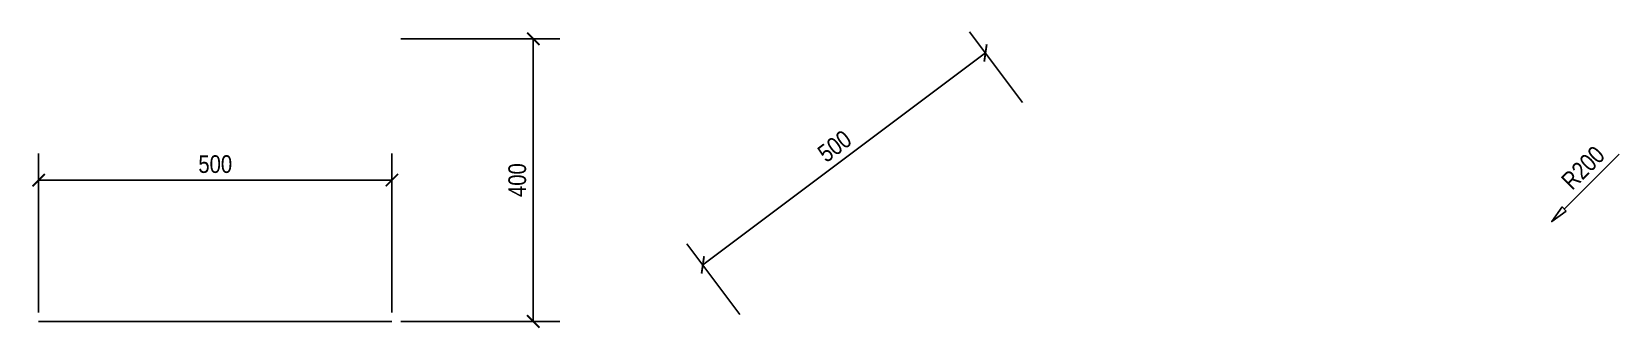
# Model space of a CAD drawing. Header units: metres. Extents: x -0.1 to 22.4, y -0.1 to 4.1.
import ezdxf

# ---------------------------------------------------------------- set-up
doc = ezdxf.new("R2010")
doc.units = ezdxf.units.M
doc.styles.add('OpenSansCondensed-Light', font='OpenSansCondensed-Light.ttf')
doc.dimstyles.new('EZ_RADIUS', dxfattribs={"dimtxt": 0.25, "dimasz": 0.25, "dimexe": 0.375, "dimexo": 0.125, "dimgap": 0.1, "dimtad": 1, "dimlfac": 100, "dimzin": 12, "dimdsep": 46, "dimtxsty": 'OpenSansCondensed-Light', "dimblk": 'CLOSEDBLANK', "dimcen": 0, "dimazin": 3, "dimtfac": 0.5, "dimtofl": 0, "dimtmove": 1, "dimatfit": 3})
doc.dimstyles.new('EZDXF', dxfattribs={"dimtxt": 0.25, "dimasz": 0.175, "dimexe": 0.375, "dimexo": 0.125, "dimgap": 0.1, "dimtad": 1, "dimlfac": 100, "dimzin": 12, "dimdsep": 46, "dimtxsty": 'OpenSansCondensed-Light', "dimblk": 'ARCHTICK', "dimcen": 2.5, "dimazin": 3, "dimtfac": 0.5, "dimtmove": 2, "dimatfit": 3})

# ---------------------------------------------------------------- blocks, each defined once
blk = doc.blocks.new('_ARCHTICK')
at = {"color": 0, "linetype": 'BYBLOCK', "const_width": 0.15}
blk.add_lwpolyline([(-0.5, -0.5), (0.5, 0.5)], dxfattribs=at)
blk = doc.blocks.new('_CLOSEDBLANK')
at = {"color": 0, "linetype": 'BYBLOCK'}
blk.add_lwpolyline([(-1, 0.164), (0, 0), (-1, -0.164)], close=True, dxfattribs=at)
blk = doc.blocks.new('*D4')
blk.add_line((21.591, 1.591), (22.369, 2.369))
at = {"layer": 'Defpoints'}
for p in [(21.414, 1.414), (20, 0)]:
    blk.add_point(p, dxfattribs=at)
at = {"xscale": 0.25, "yscale": 0.25, "rotation": 225}
blk.add_blockref('_CLOSEDBLANK', (21.414, 1.414), dxfattribs=at)
at = {"insert": (21.856, 2.174), "char_height": 0.25, "attachment_point": 5, "rotation": 45, "style": 'OpenSansCondensed-Light'}
blk.add_mtext('R200', dxfattribs=at)

msp = doc.modelspace()

# ---------------------------------------------------------------- linework, layer by layer
msp.add_line((0, 0), (5, 0))

# ---------------------------------------------------------------- dimensions: what is measured, and where the dimension line sits
for base, p1, p2, angle in [((7, 0), (5, 0), (5, 4), 90), ((9.4, 0.8), (10, 0), (14, 3), 36.869898)]:
    msp.add_linear_dim(base=base, p1=p1, p2=p2, angle=angle, dimstyle='EZDXF').render()
dim = msp.add_radius_dim(center=(20, 0), mpoint=(21.41421, 1.41421), dimstyle='EZ_RADIUS')
dim.commit()
dim.dimension.update_dxf_attribs({"geometry": '*D4', "text_midpoint": (21.85616, 2.17435)})
msp.add_linear_dim(base=(0, 2), p1=(0, 0), p2=(5, 0), dimstyle='EZDXF').render()

doc.saveas('drawing.dxf')
